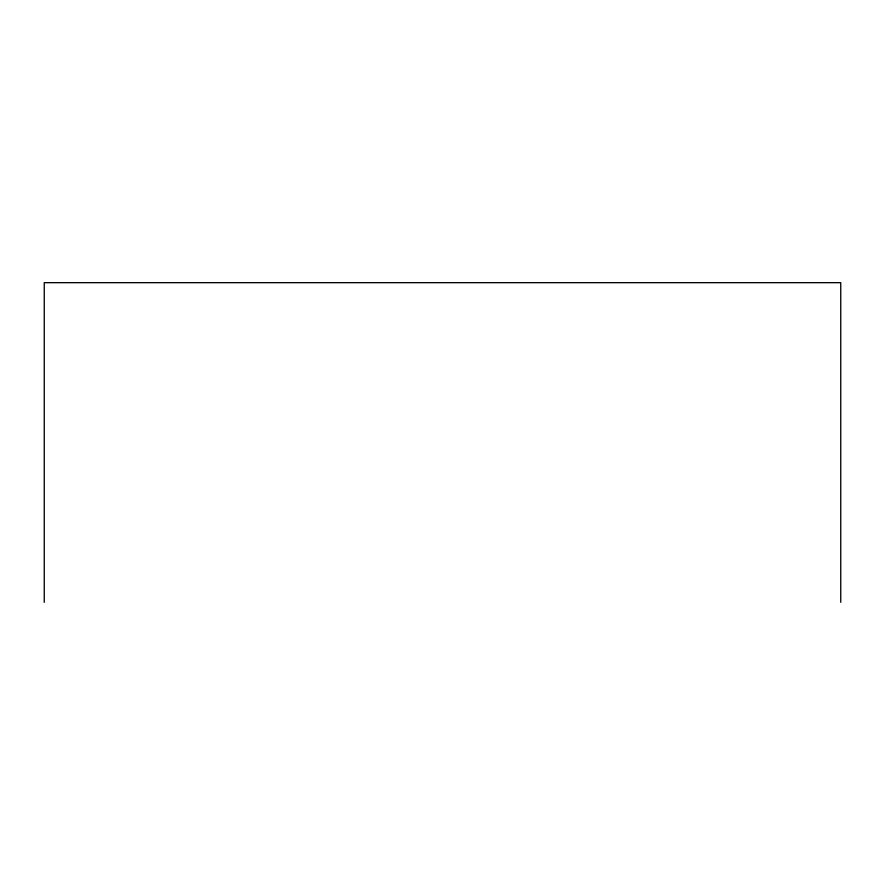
<?xml version="1.0" encoding="UTF-8"?>
<svg xmlns="http://www.w3.org/2000/svg" width="885" height="885" viewBox="0 0 885 885"><rect width="100%" height="100%" fill="white"/><g stroke="black" fill="none" stroke-linecap="round" stroke-linejoin="round"><path stroke-width="1.33" d="M840.75 602.331L840.75 282.669L44.25 282.669L44.25 602.331"/></g></svg>
